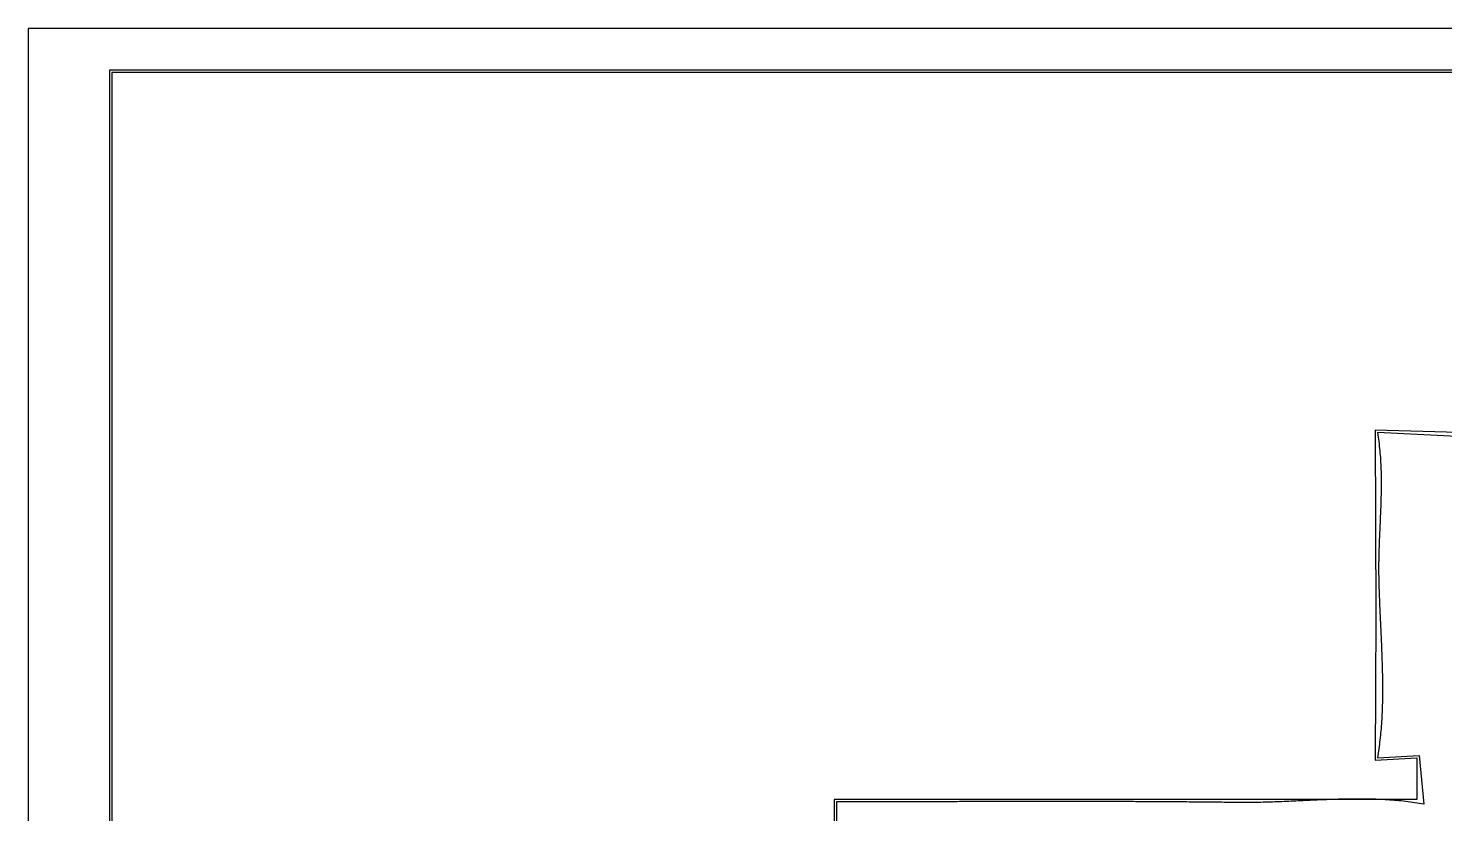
# Model space of a CAD drawing. Extents: x 0 to 1224, y 0 to 792.
# Drawn here: x 0 to 610, y 454 to 792 of the extents above; entities that cross this region are included whole.
import ezdxf

# ---------------------------------------------------------------- set-up
doc = ezdxf.new("R2010")
doc.units = 0
doc.layers.add('C7', color=7, linetype='CONTINUOUS')

msp = doc.modelspace()

# ---------------------------------------------------------------- linework, layer by layer
at = {"layer": 'C7'}
for points in [[(0, 792)], [(0, 792), (0, 0), (1224, 0), (1224, 792), (0, 792)], [(35, 774), (35, 17), (1206, 17), (1206, 774), (35, 774)], [(36, 773), (36, 18), (1205, 18), (1205, 773), (36, 773)], [(616, 618), (580, 619), (580.320984, 539), (580, 477), (598, 478), (598, 460), (347, 460), (347, 442)], [(581, 618), (581.1666, 617.0295), (581.3227, 616.0565), (581.4686, 615.081), (581.6045, 614.103), (581.7307, 613.1227), (581.8475, 612.1401), (581.9551, 611.1553), (582.0537, 610.1685), (582.1438, 609.1796), (582.2254, 608.1888), (582.299, 607.1961), (582.3647, 606.2016), (582.4228, 605.2055), (582.4737, 604.2077), (582.5175, 603.2084), (582.5546, 602.2076), (582.5851, 601.2055), (582.6095, 600.2021), (582.6278, 599.1975), (582.6405, 598.1918), (582.6478, 597.185), (582.6499, 596.1773), (582.6471, 595.1687), (582.6397, 594.1593), (582.6279, 593.1492), (582.6121, 592.1384), (582.5924, 591.1271), (582.5692, 590.1154), (582.5427, 589.1032), (582.5132, 588.0908), (582.481, 587.0781), (582.4462, 586.0653), (582.4093, 585.0524), (582.3705, 584.0396), (582.3299, 583.0268), (582.288, 582.0143), (582.2449, 581.002), (582.201, 579.99), (582.1564, 578.9785), (582.1115, 577.9675), (582.0666, 576.9571), (582.0218, 575.9474), (581.9776, 574.9384), (581.9341, 573.9303), (581.8915, 572.9231), (581.8503, 571.9169), (581.8106, 570.9118), (581.7727, 569.9078), (581.7369, 568.9051), (581.7035, 567.9038), (581.6726, 566.9038), (581.6447, 565.9054), (581.6199, 564.9085), (581.5985, 563.9132), (581.5808, 562.9198), (581.567, 561.9281), (581.5575, 560.9383), (581.5525, 559.9506), (581.5522, 558.9648), (581.557, 557.9813), (581.5671, 557), (581.5812, 556.0348), (581.5982, 555.0666), (581.6181, 554.0955), (581.6407, 553.1217), (581.6658, 552.145), (581.6933, 551.1657), (581.7231, 550.1838), (581.755, 549.1995), (581.789, 548.2127), (581.8248, 547.2235), (581.8623, 546.2322), (581.9014, 545.2386), (581.942, 544.243), (581.9839, 543.2453), (582.027, 542.2457), (582.0711, 541.2443), (582.1161, 540.2411), (582.1619, 539.2363), (582.2084, 538.2298), (582.2553, 537.2218), (582.3026, 536.2124), (582.3501, 535.2016), (582.3978, 534.1895), (582.4453, 533.1763), (582.4927, 532.1619), (582.5398, 531.1465), (582.5865, 530.1302), (582.6325, 529.113), (582.6778, 528.095), (582.7222, 527.0763), (582.7657, 526.057), (582.808, 525.0372), (582.849, 524.0169), (582.8886, 522.9962), (582.9267, 521.9752), (582.9631, 520.954), (582.9977, 519.9327), (583.0303, 518.9114), (583.0608, 517.89), (583.0891, 516.8688), (583.115, 515.8478), (583.1385, 514.827), (583.1593, 513.8066), (583.1773, 512.7867), (583.1924, 511.7672), (583.2045, 510.7484), (583.2133, 509.7303), (583.2189, 508.7129), (583.221, 507.6964), (583.2195, 506.6808), (583.2143, 505.6662), (583.2052, 504.6527), (583.1921, 503.6404), (583.1749, 502.6293), (583.1534, 501.6196), (583.1274, 500.6113), (583.097, 499.6045), (583.0618, 498.5993), (583.0219, 497.5957), (582.9769, 496.5939), (582.9269, 495.594), (582.8717, 494.5959), (582.811, 493.5998), (582.7449, 492.6058), (582.6732, 491.614), (582.5956, 490.6243), (582.5122, 489.637), (582.4227, 488.6521), (582.327, 487.6697), (582.225, 486.6899), (582.1165, 485.7127), (582.0015, 484.7382), (581.8797, 483.7665), (581.751, 482.7977), (581.6154, 481.8319), (581.4726, 480.8691), (581.3225, 479.9095), (581.165, 478.9531), (581, 478), (599, 479), (601, 458), (600.0425, 458.1732), (599.0821, 458.3381), (598.119, 458.4947), (597.1532, 458.6434), (596.1847, 458.7841), (595.2136, 458.9171), (594.24, 459.0426), (593.2639, 459.1606), (592.2855, 459.2714), (591.3048, 459.3752), (590.3218, 459.472), (589.3366, 459.5621), (588.3494, 459.6456), (587.3601, 459.7226), (586.3688, 459.7934), (585.3756, 459.8581), (584.3806, 459.9169), (583.3839, 459.9698), (582.3854, 460.0172), (581.3854, 460.0591), (580.3837, 460.0957), (579.3806, 460.1272), (578.3761, 460.1537), (577.3702, 460.1753), (576.363, 460.1924), (575.3546, 460.2049), (574.3451, 460.2132), (573.3345, 460.2173), (572.3229, 460.2173), (571.3103, 460.2136), (570.2969, 460.2061), (569.2827, 460.1952), (568.2677, 460.1809), (567.2521, 460.1634), (566.2359, 460.1428), (565.2191, 460.1195), (564.2019, 460.0934), (563.1843, 460.0647), (562.1664, 460.0337), (561.1482, 460.0005), (560.1299, 459.9652), (559.1114, 459.928), (558.0929, 459.8891), (557.0744, 459.8486), (556.0559, 459.8067), (555.0377, 459.7635), (554.0196, 459.7193), (553.0019, 459.6741), (551.9845, 459.6282), (550.9676, 459.5817), (549.9511, 459.5347), (548.9353, 459.4875), (547.92, 459.4401), (546.9055, 459.3928), (545.8917, 459.3457), (544.8788, 459.299), (543.8668, 459.2528), (542.8558, 459.2073), (541.8458, 459.1627), (540.8369, 459.119), (539.8293, 459.0766), (538.8229, 459.0355), (537.8178, 458.9959), (536.8141, 458.958), (535.8118, 458.9219), (534.8111, 458.8877), (533.812, 458.8558), (532.8145, 458.8261), (531.8188, 458.799), (530.8249, 458.7744), (529.8328, 458.7527), (528.8427, 458.7339), (527.8546, 458.7183), (526.8686, 458.7059), (525.8847, 458.697), (524.9031, 458.6917), (523.9237, 458.6901), (522.9467, 458.6925), (521.9721, 458.699), (521, 458.7098), (520, 458.7229), (519.0001, 458.7359), (518.0002, 458.7486), (517.0002, 458.761), (516.0002, 458.7732), (515.0003, 458.7852), (514.0003, 458.7969), (513.0003, 458.8084), (512.0002, 458.8197), (511.0002, 458.8307), (510.0002, 458.8415), (509.0001, 458.8521), (508.0001, 458.8624), (507, 458.8726), (505.9999, 458.8825), (504.9999, 458.8921), (503.9998, 458.9016), (502.9996, 458.9109), (501.9995, 458.9199), (500.9994, 458.9287), (499.9993, 458.9373), (498.9991, 458.9457), (497.999, 458.9539), (496.9988, 458.9619), (495.9987, 458.9697), (494.9985, 458.9773), (493.9983, 458.9847), (492.9981, 458.9919), (491.9979, 458.9989), (490.9977, 459.0057), (489.9975, 459.0124), (488.9973, 459.0188), (487.9971, 459.0251), (486.9969, 459.0311), (485.9966, 459.037), (484.9964, 459.0427), (483.9961, 459.0483), (482.9959, 459.0536), (481.9956, 459.0588), (480.9954, 459.0638), (479.9951, 459.0686), (478.9948, 459.0733), (477.9946, 459.0778), (476.9943, 459.0822), (475.994, 459.0863), (474.9937, 459.0904), (473.9934, 459.0942), (472.9931, 459.0979), (471.9929, 459.1015), (470.9926, 459.1049), (469.9923, 459.1081), (468.992, 459.1112), (467.9917, 459.1142), (466.9913, 459.117), (465.991, 459.1197), (464.9907, 459.1222), (463.9904, 459.1246), (462.9901, 459.1269), (461.9898, 459.129), (460.9895, 459.131), (459.9892, 459.1329), (458.9889, 459.1346), (457.9885, 459.1362), (456.9882, 459.1377), (455.9879, 459.1391), (454.9876, 459.1403), (453.9873, 459.1414), (452.987, 459.1424), (451.9867, 459.1433), (450.9863, 459.1441), (449.986, 459.1448), (448.9857, 459.1454), (447.9854, 459.1458), (446.9851, 459.1462), (445.9848, 459.1464), (444.9845, 459.1466), (443.9842, 459.1467), (442.9839, 459.1466), (441.9837, 459.1465), (440.9834, 459.1463), (439.9831, 459.1459), (438.9828, 459.1455), (437.9825, 459.1451), (436.9823, 459.1445), (435.982, 459.1438), (434.9817, 459.1431), (433.9815, 459.1423), (432.9812, 459.1414), (431.981, 459.1404), (430.9807, 459.1394), (429.9805, 459.1383), (428.9803, 459.1371), (427.9801, 459.1359), (426.9798, 459.1346), (425.9796, 459.1332), (424.9794, 459.1318), (423.9792, 459.1303), (422.979, 459.1288), (421.9789, 459.1272), (420.9787, 459.1256), (419.9785, 459.1239), (418.9784, 459.1221), (417.9782, 459.1203), (416.9781, 459.1185), (415.9779, 459.1166), (414.9778, 459.1147), (413.9777, 459.1128), (412.9776, 459.1108), (411.9775, 459.1088), (410.9774, 459.1067), (409.9773, 459.1046), (408.9772, 459.1025), (407.9772, 459.1004), (406.9771, 459.0982), (405.9771, 459.096), (404.9771, 459.0938), (403.9771, 459.0916), (402.9771, 459.0894), (401.9771, 459.0871), (400.9771, 459.0848), (399.9771, 459.0826), (398.9771, 459.0803), (397.9772, 459.078), (396.9773, 459.0757), (395.9773, 459.0734), (394.9774, 459.0711), (393.9775, 459.0688), (392.9777, 459.0665), (391.9778, 459.0643), (390.9779, 459.062), (389.9781, 459.0597), (388.9783, 459.0575), (387.9785, 459.0552), (386.9787, 459.053), (385.9789, 459.0508), (384.9791, 459.0486), (383.9793, 459.0464), (382.9796, 459.0443), (381.9799, 459.0422), (380.9802, 459.0401), (379.9805, 459.0381), (378.9808, 459.036), (377.9811, 459.034), (376.9815, 459.0321), (375.9819, 459.0302), (374.9823, 459.0283), (373.9827, 459.0265), (372.9831, 459.0247), (371.9835, 459.0229), (370.984, 459.0212), (369.9845, 459.0196), (368.985, 459.018), (367.9855, 459.0164), (366.986, 459.0149), (365.9866, 459.0135), (364.9871, 459.0121), (363.9877, 459.0108), (362.9883, 459.0096), (361.989, 459.0084), (360.9896, 459.0073), (359.9903, 459.0063), (358.991, 459.0053), (357.9917, 459.0044), (356.9924, 459.0036), (355.9932, 459.0028), (354.9939, 459.0022), (353.9947, 459.0016), (352.9955, 459.0011), (351.9964, 459.0007), (350.9972, 459.0004), (349.9981, 459.0001), (348.999, 459), (348, 459), (348, 427)], [(621, 616), (581, 618)]]:
    msp.add_lwpolyline(points, dxfattribs=at)

doc.saveas('drawing.dxf')
